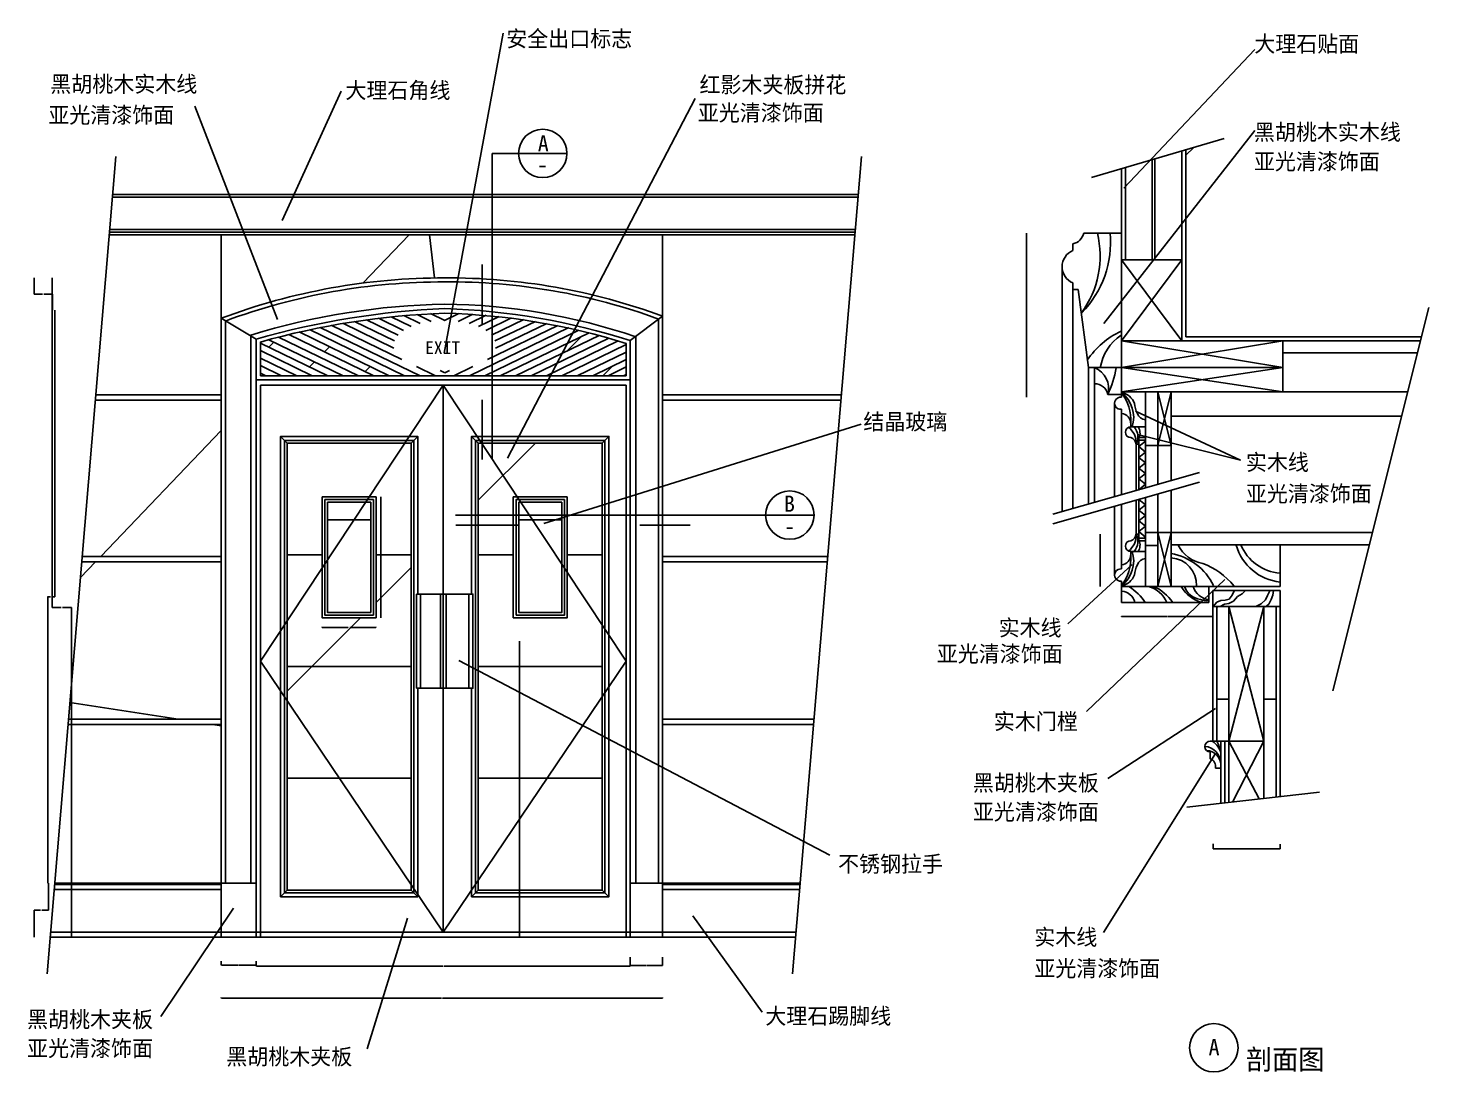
# Model space of a CAD drawing. Header units: metres. Extents: x 209 to 5416, y 225 to 6781.
# Drawn here: x 209 to 5416, y 2901 to 6781 of the extents above; entities that cross this region are included whole.
import ezdxf

# ---------------------------------------------------------------- set-up
doc = ezdxf.new("R2010")
doc.units = ezdxf.units.M
for name, color, linetype in [('2', 2, 'Continuous'), ('3', 3, 'Continuous'), ('4', 4, 'Continuous'), ('7', 7, 'Continuous'), ('BH', 3, 'Continuous'), ('DIM', 3, 'Continuous'), ('TEXT', 3, 'Continuous')]:
    doc.layers.add(name, color=color, linetype=linetype)
doc.dimstyles.get("Standard").update_dxf_attribs({"dimtxt": 2.5, "dimasz": 2.5, "dimexe": 1.25, "dimexo": 0.625, "dimtad": 1, "dimcen": 2.5, "dimazin": 3, "dimtfac": 1, "dimtmove": 0, "dimatfit": 3})

# ---------------------------------------------------------------- blocks, each defined once
blk = doc.blocks.new('BH2')
at = {"layer": 'BH'}
blk.add_lwpolyline([(0, 32), (5, 28), (0, 24), (5, 20), (0, 16), (5, 12), (0, 8), (5, 4), (0, 0)], dxfattribs=at)
blk = doc.blocks.new('*D1')
for p, q in [((3919.46, 6018.5), (3919.46, 5713.5)), ((3919.21, 5713.5), (3918.96, 5713.5)), ((3919.46, 5408.5), (3919.46, 5713.5)), ((3919.46, 5713.5), (3919.46, 5713.5)), ((3919.71, 5713.5), (3919.96, 5713.5))]:
    blk.add_line(p, q)
at = {"layer": 'Defpoints'}
for p in [(3919.46, 6018.5), (3919.46, 5713.5), (3919.46, 5408.5)]:
    blk.add_point(p, dxfattribs=at)
at = {"layer": 'DIM', "insert": (3919.46, 5714.625), "char_height": 1, "attachment_point": 5}
blk.add_mtext('120', dxfattribs=at)
blk = doc.blocks.new('*D2')
for p, q in [((308.38, 5732.1), (308.38, 4667.1)), ((292.915, 4667.1), (282.2, 4667.1)), ((282.45, 3602.1), (282.45, 4667.1)), ((308.63, 4667.1), (297.915, 4667.1))]:
    blk.add_line(p, q)
at = {"layer": 'Defpoints'}
for p in [(308.38, 5732.1), (308.38, 4667.1), (282.45, 3602.1)]:
    blk.add_point(p, dxfattribs=at)
at = {"layer": 'DIM', "insert": (295.415, 4667.1), "char_height": 1, "attachment_point": 5}
blk.add_mtext('25,93', dxfattribs=at)
blk = doc.blocks.new('*D3')
for p, q in [((2035.55, 4502.1), (2035.55, 3952.1)), ((2035.3, 3952.1), (2035.05, 3952.1)), ((2035.55, 3402.1), (2035.55, 3952.1)), ((2035.55, 3952.1), (2035.55, 3952.1)), ((2035.8, 3952.1), (2036.05, 3952.1))]:
    blk.add_line(p, q)
at = {"layer": 'Defpoints'}
for p in [(2035.55, 4502.1), (2035.55, 3952.1), (2035.55, 3402.1)]:
    blk.add_point(p, dxfattribs=at)
at = {"layer": 'DIM', "insert": (2035.55, 3953.225), "char_height": 1, "attachment_point": 5}
blk.add_mtext('0', dxfattribs=at)
blk = doc.blocks.new('*D4')
for p, q in [((299.38, 5852.1), (299.38, 4627.1)), ((332.455, 4627.1), (299.13, 4627.1)), ((370.78, 4627.1), (337.455, 4627.1)), ((370.53, 3402.1), (370.53, 4627.1))]:
    blk.add_line(p, q)
at = {"layer": 'Defpoints'}
for p in [(299.38, 5852.1), (370.53, 4627.1), (370.53, 3402.1)]:
    blk.add_point(p, dxfattribs=at)
at = {"layer": 'DIM', "insert": (334.955, 4627.1), "char_height": 1, "attachment_point": 5}
blk.add_mtext('71,15', dxfattribs=at)
blk = doc.blocks.new('*D5')
for p, q in [((1057.58, 3305.46), (1057.58, 3294.54)), ((1057.83, 3294.54), (1750.58, 3294.54)), ((1754.58, 3294.54), (2447.33, 3294.54)), ((2447.58, 3305.46), (2447.58, 3294.54))]:
    blk.add_line(p, q)
at = {"layer": 'Defpoints'}
for p in [(1057.58, 3305.46), (1057.58, 3294.54), (2447.58, 3305.46)]:
    blk.add_point(p, dxfattribs=at)
at = {"layer": 'DIM', "insert": (1752.58, 3294.54), "char_height": 1, "attachment_point": 5}
blk.add_mtext('1390', dxfattribs=at)
blk = doc.blocks.new('*D7')
for p, q in [((927.58, 3177.83), (927.58, 3175.32)), ((2567.58, 3177.83), (2567.58, 3175.32)), ((927.83, 3175.32), (1745.58, 3175.32)), ((1749.58, 3175.32), (2567.33, 3175.32))]:
    blk.add_line(p, q)
at = {"layer": 'Defpoints'}
for p in [(927.58, 3177.83), (2567.58, 3177.83), (927.58, 3175.32)]:
    blk.add_point(p, dxfattribs=at)
at = {"layer": 'DIM', "insert": (1747.58, 3175.32), "char_height": 1, "attachment_point": 5}
blk.add_mtext('1640', dxfattribs=at)
blk = doc.blocks.new('*D8')
for p, q in [((284.83, 3602.1), (284.83, 3502.1)), ((255.865, 3502.1), (231.65, 3502.1)), ((231.9, 3402.1), (231.9, 3502.1)), ((285.08, 3502.1), (260.865, 3502.1))]:
    blk.add_line(p, q)
at = {"layer": 'Defpoints'}
for p in [(284.83, 3602.1), (284.83, 3502.1), (231.9, 3402.1)]:
    blk.add_point(p, dxfattribs=at)
at = {"layer": 'DIM', "insert": (258.365, 3502.1), "char_height": 1, "attachment_point": 5}
blk.add_mtext('52,93', dxfattribs=at)
blk = doc.blocks.new('*D9')
for p, q in [((927.58, 3312.76), (927.58, 3298.17)), ((927.83, 3298.17), (991.08, 3298.17)), ((994.08, 3298.17), (1057.33, 3298.17)), ((1057.58, 3312.76), (1057.58, 3298.17))]:
    blk.add_line(p, q)
at = {"layer": 'Defpoints'}
for p in [(927.58, 3312.76), (927.58, 3298.17), (1057.58, 3312.76)]:
    blk.add_point(p, dxfattribs=at)
at = {"layer": 'DIM', "insert": (992.58, 3298.17), "char_height": 1, "attachment_point": 5}
blk.add_mtext('120', dxfattribs=at)
blk = doc.blocks.new('*D11')
for p, q in [((2447.58, 3327.03), (2447.58, 3296.27)), ((2447.83, 3296.27), (2506.08, 3296.27)), ((2509.08, 3296.27), (2567.33, 3296.27)), ((2567.58, 3327.03), (2567.58, 3296.27))]:
    blk.add_line(p, q)
at = {"layer": 'Defpoints'}
for p in [(2447.58, 3327.03), (2447.58, 3296.27), (2567.58, 3327.03)]:
    blk.add_point(p, dxfattribs=at)
at = {"layer": 'DIM', "insert": (2507.58, 3296.27), "char_height": 1, "attachment_point": 5}
blk.add_mtext('120', dxfattribs=at)
blk = doc.blocks.new('*D17')
for p, q in [((232.18, 5852.1), (232.18, 5792.1)), ((263.47, 5792.1), (231.93, 5792.1)), ((300.01, 5792.1), (268.47, 5792.1)), ((299.76, 5732.1), (299.76, 5792.1))]:
    blk.add_line(p, q)
at = {"layer": 'Defpoints'}
for p in [(232.18, 5852.1), (299.76, 5792.1), (299.76, 5732.1)]:
    blk.add_point(p, dxfattribs=at)
at = {"layer": 'DIM', "insert": (265.97, 5792.1), "char_height": 1, "attachment_point": 5}
blk.add_mtext('67,58', dxfattribs=at)
blk = doc.blocks.new('*D18')
for p, q in [((1520.89, 5038.05), (1520.89, 4813.05)), ((1520.64, 4813.05), (1520.39, 4813.05)), ((1520.89, 4588.05), (1520.89, 4813.05)), ((1520.89, 4813.05), (1520.89, 4813.05)), ((1521.14, 4813.05), (1521.39, 4813.05))]:
    blk.add_line(p, q)
at = {"layer": 'Defpoints'}
for p in [(1520.89, 5038.05), (1520.89, 4813.05), (1520.89, 4588.05)]:
    blk.add_point(p, dxfattribs=at)
at = {"layer": 'DIM', "insert": (1520.89, 4814.175), "char_height": 1, "attachment_point": 5}
blk.add_mtext('0', dxfattribs=at)
blk = doc.blocks.new('*D19')
for p, q in [((1302.63, 4555.61), (1302.63, 4552.5)), ((1302.88, 4552.5), (1399.435, 4552.5)), ((1405.435, 4552.5), (1501.99, 4552.5)), ((1502.24, 4555.61), (1502.24, 4552.5))]:
    blk.add_line(p, q)
at = {"layer": 'Defpoints'}
for p in [(1302.63, 4555.61), (1302.63, 4552.5), (1502.24, 4555.61)]:
    blk.add_point(p, dxfattribs=at)
at = {"layer": 'DIM', "insert": (1402.435, 4552.5), "char_height": 1, "attachment_point": 5}
blk.add_mtext('199,61', dxfattribs=at)
blk = doc.blocks.new('*D22')
for p, q in [((4272.33, 4594.4), (4272.33, 4593.83)), ((4272.58, 4593.83), (4441.33, 4593.83)), ((4443.33, 4593.83), (4612.08, 4593.83)), ((4612.33, 4597.51), (4612.33, 4593.83))]:
    blk.add_line(p, q)
at = {"layer": 'Defpoints'}
for p in [(4272.33, 4594.4), (4272.33, 4593.83), (4612.33, 4597.51)]:
    blk.add_point(p, dxfattribs=at)
at = {"layer": 'DIM', "insert": (4442.33, 4593.83), "char_height": 1, "attachment_point": 5}
blk.add_mtext('65', dxfattribs=at)
blk = doc.blocks.new('*D23')
for p, q in [((4193.24, 4835.17), (4193.24, 4770.17)), ((4192.99, 4770.17), (4192.74, 4770.17)), ((4193.24, 4705.17), (4193.24, 4770.17)), ((4193.24, 4770.17), (4193.24, 4770.17)), ((4193.49, 4770.17), (4193.74, 4770.17))]:
    blk.add_line(p, q)
at = {"layer": 'Defpoints'}
for p in [(4193.24, 4835.17), (4193.24, 4770.17), (4193.24, 4705.17)]:
    blk.add_point(p, dxfattribs=at)
at = {"layer": 'DIM', "insert": (4193.24, 4771.295), "char_height": 1, "attachment_point": 5}
blk.add_mtext('20', dxfattribs=at)
blk = doc.blocks.new('*D24')
for p, q in [((4193.24, 4900.17), (4193.24, 4867.67)), ((4192.99, 4867.67), (4192.74, 4867.67)), ((4193.24, 4835.17), (4193.24, 4867.67)), ((4193.24, 4867.67), (4193.24, 4867.67)), ((4193.49, 4867.67), (4193.74, 4867.67))]:
    blk.add_line(p, q)
at = {"layer": 'Defpoints'}
for p in [(4193.24, 4900.17), (4193.24, 4867.67), (4193.24, 4835.17)]:
    blk.add_point(p, dxfattribs=at)
at = {"layer": 'DIM', "insert": (4193.24, 4868.795), "char_height": 1, "attachment_point": 5}
blk.add_mtext('15', dxfattribs=at)
blk = doc.blocks.new('*D25')
for p, q in [((4613.62, 3748.42), (4613.62, 3730.39)), ((4613.87, 3730.39), (4736.975, 3730.39)), ((4738.975, 3730.39), (4862.08, 3730.39)), ((4862.33, 3747.43), (4862.33, 3730.39))]:
    blk.add_line(p, q)
at = {"layer": 'Defpoints'}
for p in [(4613.62, 3748.42), (4613.62, 3730.39), (4862.33, 3747.43)]:
    blk.add_point(p, dxfattribs=at)
at = {"layer": 'DIM', "insert": (4737.975, 3730.39), "char_height": 1, "attachment_point": 5}
blk.add_mtext('50', dxfattribs=at)

msp = doc.modelspace()

# ---------------------------------------------------------------- hatches: boundary and pattern name
at = {"layer": 'BH'}
h = msp.add_hatch(dxfattribs=at)
h.set_pattern_fill('AR-CONC', scale=50)
h.paths.add_polyline_path([(4595.65, 6353.18), (4512.33, 6328.69), (4512.33, 5633.5), (5388.21, 5633.5), (5415.57, 5742.47)])
h = msp.add_hatch(dxfattribs=at)
h.set_pattern_fill('ANSI31', scale=400)
h.paths.add_polyline_path([(4595.65, 6353.18), (4512.33, 6328.69), (4512.33, 5633.5), (5388.21, 5633.5), (5415.57, 5742.47)])
h = msp.add_hatch(dxfattribs=at)
h.set_pattern_fill('AR-CONC', scale=25)
h.paths.add_polyline_path([(4497.33, 6324.28), (4397.33, 6294.88), (4397.33, 5918.5), (4497.33, 5918.5)])
h.paths.add_polyline_path([(4387.33, 6291.94), (4287.33, 6262.55), (4287.33, 5918.5), (4387.33, 5918.5)])
h = msp.add_hatch(dxfattribs=at)
h.set_pattern_fill('AR-CONC', scale=85)
h.paths.add_polyline_path([(927.58, 6012.1), (927.58, 5702.1, -0.09), (1757.68, 5852.1, -0.09), (2567.58, 5709.54), (2567.58, 6012.1)])
h.paths.add_polyline_path([(2567.58, 5709.54), (2567.58, 5417.1), (3231.88, 5417.1), (3282, 6012.1), (2567.58, 6012.1)])
h.paths.add_polyline_path([(2567.58, 5397.1), (2567.58, 4817.1), (3181.35, 4817.1), (3230.2, 5397.1)])
h.paths.add_polyline_path([(3130.4, 4212.1), (3179.67, 4797.1), (2567.58, 4797.1), (2567.58, 4212.1)])
h.paths.add_polyline_path([(3079.02, 3602.1), (3128.71, 4192.1), (2567.58, 4192.1), (2567.58, 3602.1)])
h.paths.add_polyline_path([(308.4, 3602.1), (927.58, 3602.1), (927.58, 4192.1), (358.09, 4192.1)])
h.paths.add_polyline_path([(359.77, 4212.1), (927.58, 4212.1), (927.58, 4797.1), (409.04, 4797.1)])
h.paths.add_polyline_path([(927.58, 4817.1), (927.58, 5397.1), (459.58, 5397.1), (410.73, 4817.1)])
h.paths.add_polyline_path([(927.58, 5417.1), (927.58, 5702.1), (927.58, 6012.1), (511.37, 6012.1), (461.26, 5417.1)])
h = msp.add_hatch(dxfattribs=at)
h.set_pattern_fill('ANSI31', scale=50)
h.paths.add_polyline_path([(1706.47, 5718.61), (1757.75, 5693.69), (1810.55, 5719.3, 0.01), (1757.76, 5720.76)])
h.paths.add_polyline_path([(2331.29, 5638.44), (2294.33, 5648.3), (1963.92, 5488.05), (2021.2, 5488.05)])
h.paths.add_polyline_path([(2432.58, 5604.22), (2432.58, 5607.99), (2402.7, 5617.51), (2135.78, 5488.05), (2193.07, 5488.05)])
h.paths.add_polyline_path([(2307.64, 5488.05), (2364.93, 5488.05), (2432.58, 5520.86), (2432.58, 5548.65)])
h = msp.add_hatch(dxfattribs=at)
h.set_pattern_fill('ANSI31', scale=50)
h.paths.add_polyline_path([(1217.08, 5650.64), (1178.59, 5641.55), (1494.53, 5488.05), (1551.74, 5488.05)])
h = msp.add_hatch(dxfattribs=at)
h.set_pattern_fill('ANSI31', scale=50)
h.paths.add_polyline_path([(1322.91, 5488.05), (1380.11, 5488.05), (1103.88, 5622.26), (1072.58, 5613.53), (1072.58, 5609.67)])
h.paths.add_polyline_path([(1072.58, 5554.08), (1072.58, 5526.28), (1151.29, 5488.05), (1208.49, 5488.05)])
h = msp.add_hatch(dxfattribs=at)
h.set_pattern_fill('DOLMIT', scale=50)
h.paths.add_polyline_path([(5373.15, 5573.5), (5384.45, 5618.5), (4872.33, 5618.5), (4872.33, 5573.5)])
h = msp.add_hatch(dxfattribs=at)
h.set_pattern_fill('LINE', scale=90)
h.paths.add_polyline_path([(4407.33, 5428.5), (4362.33, 5428.5), (4362.33, 5228.5), (4407.33, 5228.5)])
h = msp.add_hatch(dxfattribs=at)
h.set_pattern_fill('DOLMIT', scale=75)
h.paths.add_polyline_path([(4457.33, 5428.5), (4457.33, 5338.5), (5314.15, 5338.5), (5336.75, 5428.5)])
h = msp.add_hatch(dxfattribs=at)
h.set_pattern_fill('ANSI32', scale=350)
h.paths.add_polyline_path([(1172.58, 5238.05), (1172.58, 4822.57), (1302.63, 4822.57), (1302.63, 5038.05), (1502.63, 5038.05), (1502.63, 4822.57), (1632.68, 4822.57), (1632.68, 5238.05)])
h = msp.add_hatch(dxfattribs=at)
h.set_pattern_fill('ANSI32', scale=350)
h.paths.add_polyline_path([(1882.68, 5238.05), (1882.68, 4822.57), (2012.73, 4822.57), (2012.73, 5038.05), (2212.73, 5038.05), (2212.73, 4822.57), (2342.78, 4822.57), (2342.78, 5238.05)])
h = msp.add_hatch(dxfattribs=at)
h.set_pattern_fill('NET', scale=120)
h.paths.add_polyline_path([(1482.63, 5018.05), (1322.63, 5018.05), (1322.63, 4608.05), (1482.63, 4608.05)])
h = msp.add_hatch(dxfattribs=at)
h.set_pattern_fill('NET', scale=120)
h.paths.add_polyline_path([(2032.73, 4608.05), (2192.73, 4608.05), (2192.73, 5018.05), (2032.73, 5018.05)])
h = msp.add_hatch(dxfattribs=at)
h.set_pattern_fill('LINE', scale=90)
h.paths.add_polyline_path([(4407.33, 4905.17), (4362.33, 4905.17), (4362.33, 4705.17), (4407.33, 4705.17)])
h = msp.add_hatch(dxfattribs=at)
h.set_pattern_fill('DOLMIT', scale=75)
h.paths.add_polyline_path([(5194.06, 4860.17), (5205.36, 4905.17), (4457.33, 4905.17), (4457.33, 4860.17)])
h = msp.add_hatch(dxfattribs=at)
h.set_pattern_fill('ANSI32', scale=350)
h.paths.add_polyline_path([(1502.63, 4588.05), (1302.63, 4588.05), (1302.63, 4822.57), (1172.58, 4822.57), (1172.58, 4407.57), (1632.68, 4407.57), (1632.68, 4822.57), (1502.63, 4822.57)])
h = msp.add_hatch(dxfattribs=at)
h.set_pattern_fill('ANSI32', scale=350)
h.paths.add_polyline_path([(2012.73, 4588.05), (2012.73, 4822.57), (1882.68, 4822.57), (1882.68, 4407.57), (2342.78, 4407.57), (2342.78, 4822.57), (2212.73, 4822.57), (2212.73, 4588.05)])
h = msp.add_hatch(dxfattribs=at)
h.set_pattern_fill('DOLMIT', scale=75)
h.paths.add_polyline_path([(4672.33, 4630.17), (4627.33, 4630.17), (4627.33, 4130.17), (4672.33, 4130.17)])
h.paths.add_polyline_path([(4847.33, 4630.17), (4802.33, 4630.17), (4802.33, 3917.57), (4847.33, 3922.7)])
h.paths.add_polyline_path([(4657.33, 3901.04), (4672.33, 3902.75), (4672.33, 4130.17), (4657.33, 4130.17)])
h = msp.add_hatch(dxfattribs=at)
h.set_pattern_fill('ANSI32', scale=350)
h.paths.add_polyline_path([(1632.68, 4407.57), (1172.58, 4407.57), (1172.58, 3992.57), (1632.68, 3992.57)])
h = msp.add_hatch(dxfattribs=at)
h.set_pattern_fill('ANSI32', scale=350)
h.paths.add_polyline_path([(1882.68, 3992.57), (2342.78, 3992.57), (2342.78, 4407.57), (1882.68, 4407.57)])
h = msp.add_hatch(dxfattribs=at)
h.set_pattern_fill('ANSI32', scale=350)
h.paths.add_polyline_path([(1172.58, 3992.57), (1172.58, 3577.1), (1632.68, 3577.1), (1632.68, 3992.57)])
h = msp.add_hatch(dxfattribs=at)
h.set_pattern_fill('ANSI32', scale=350)
h.paths.add_polyline_path([(1882.68, 3992.57), (1882.68, 3577.1), (2342.78, 3577.1), (2342.78, 3992.57)])

# ---------------------------------------------------------------- linework, layer by layer
at = {"layer": '2'}
for p, q in [((4497.33, 6324.28), (4497.33, 5618.5)), ((4497.33, 5618.5), (5384.45, 5618.5)), ((291.55, 3402.1), (3062.18, 3402.1)), ((291.55, 3402.1), (3062.18, 3402.1)), ((291.55, 3402.1), (3062.18, 3402.1))]:
    msp.add_line(p, q, dxfattribs=at)
at = {"layer": '3'}
for p, q in [((535.86, 6302.79), (280.02, 3265.21)), ((3306.48, 6302.79), (3050.65, 3265.21)), ((4512.33, 6328.69), (4512.33, 5633.5)), ((4512.33, 6328.69), (4512.33, 5633.5)), ((4287.33, 5918.5), (4287.33, 6262.55)), ((4387.33, 5918.5), (4387.33, 6291.94)), ((4397.33, 5918.5), (4397.33, 6294.88)), ((524.01, 6152.1), (3293.79, 6152.1)), ((511.37, 6032.1), (3283.68, 6032.1)), ((511.37, 6022.1), (3282.84, 6022.1)), ((927.58, 5702.1), (927.58, 6012.1)), ((2567.58, 5709.54), (2567.58, 6012.1)), ((4052.33, 5893.5), (4052.33, 4983.45)), ((4092.33, 5808.5), (4092.33, 4994.79)), ((5415.57, 5742.47), (5057.72, 4317.11)), ((1057.58, 5624.69), (927.58, 5702.1)), ((2447.58, 5618.77), (2567.58, 5709.54)), ((4512.33, 5633.5), (5388.21, 5633.5)), ((4512.33, 5633.5), (5388.21, 5633.5)), ((2432.58, 5488.05), (1072.58, 5488.05)), ((4149.71, 5518.5), (4149.71, 5011.06)), ((461.26, 5417.1), (927.58, 5417.1)), ((1072.58, 4427.57), (1752.58, 5453.05)), ((2432.58, 5453.05), (1072.58, 5453.05)), ((1752.58, 5453.05), (2432.58, 4427.57)), ((3231.88, 5417.1), (2567.58, 5417.1)), ((4172.33, 5458.5), (4172.33, 5017.47)), ((4457.33, 5428.5), (4407.33, 5228.5)), ((4457.33, 5228.5), (4407.33, 5428.5)), ((4407.33, 5428.5), (4407.33, 5228.5)), ((459.58, 5397.1), (927.58, 5397.1)), ((3230.2, 5397.1), (2567.58, 5397.1)), ((4247.33, 5386), (4247.33, 5038.74)), ((4272.33, 5363.5), (4272.33, 5348.5)), ((4272.33, 5348.5), (4272.33, 5045.83)), ((1172.58, 5238.05), (1147.58, 5263.05)), ((1632.68, 5238.05), (1657.68, 5263.05)), ((1882.68, 5238.05), (1857.68, 5263.05)), ((2342.78, 5238.05), (2367.78, 5263.05)), ((4307.33, 5308.5), (4307.33, 5298.5)), ((4337.33, 5248.5), (4362.33, 5248.5)), ((4017.41, 4973.54), (4562.81, 5128.19)), ((4017.41, 4938.54), (4562.81, 5093.19)), ((4247.33, 4747.67), (4247.33, 5003.74)), ((4272.33, 4785.17), (4272.33, 5010.83)), ((4407.33, 4705.17), (4407.33, 4905.17)), ((409.04, 4797.1), (927.58, 4797.1)), ((410.73, 4817.1), (927.58, 4817.1)), ((1302.63, 4822.57), (1172.58, 4822.57)), ((1632.68, 4822.57), (1502.63, 4822.57)), ((1882.68, 4822.57), (2012.73, 4822.57)), ((2212.73, 4822.57), (2342.78, 4822.57)), ((3181.35, 4817.1), (2567.58, 4817.1)), ((3179.67, 4797.1), (2567.58, 4797.1)), ((4307.33, 4825.17), (4307.33, 4835.17)), ((1752.58, 3420.1), (1072.58, 4427.57)), ((2432.58, 4427.57), (1752.58, 3420.1)), ((1632.68, 4407.57), (1172.58, 4407.57)), ((1882.68, 4407.57), (2342.78, 4407.57)), ((358.09, 4192.1), (927.58, 4192.1)), ((359.77, 4212.1), (927.58, 4212.1)), ((3130.4, 4212.1), (2567.58, 4212.1)), ((3128.71, 4192.1), (2567.58, 4192.1)), ((4657.33, 4130.17), (4657.33, 3901.04)), ((1632.68, 3992.57), (1172.58, 3992.57)), ((1882.68, 3992.57), (2342.78, 3992.57)), ((4515.73, 3884.9), (5008.36, 3941.06)), ((308.4, 3602.1), (927.58, 3602.1)), ((308.4, 3597.1), (927.58, 3597.1)), ((2567.58, 3602.1), (3079.02, 3602.1)), ((2567.58, 3597.1), (3078.6, 3597.1)), ((308.4, 3579.1), (927.58, 3579.1)), ((1172.58, 3577.1), (1147.58, 3552.1)), ((1632.68, 3577.1), (1657.68, 3552.1)), ((1882.68, 3577.1), (1857.68, 3552.1)), ((2342.78, 3577.1), (2367.78, 3552.1)), ((2567.58, 3579.1), (3077.08, 3579.1)), ((291.55, 3420.1), (3063.69, 3420.1)), ((291.55, 3420.1), (3063.69, 3420.1))]:
    msp.add_line(p, q, dxfattribs=at)
for points in [[(2552.58, 3602.1), (2552.58, 5699.01, 0.09), (1757.68, 5837.1, 0.09), (942.58, 5691.67), (942.58, 3602.1)], [(2467.58, 3602.1), (2467.58, 5633.05, 0.08), (1757.37, 5754.32, 0.07), (1037.58, 5639.49), (1037.58, 3602.1)], [(2432.58, 5488.05), (2432.58, 5607.99, 0.07), (1757.76, 5720.76, 0.06), (1072.58, 5613.53), (1072.58, 5488.05)]]:
    msp.add_lwpolyline(points, format="xyb", dxfattribs=at)
for points in [[(1072.58, 5453.05), (1072.58, 3402.1)], [(1072.58, 5453.05), (1072.58, 5448.05)], [(2432.58, 3402.1), (2432.58, 5453.05)], [(2432.58, 5448.05), (2432.58, 5453.05)], [(1667.68, 4327.1), (1667.68, 4677.1)], [(1742.68, 4327.1), (1742.68, 4677.1)], [(1762.68, 4327.1), (1762.68, 4677.1)], [(1847.68, 4327.1), (1847.68, 4677.1)]]:
    msp.add_lwpolyline(points, dxfattribs=at)
for points in [[(1642.68, 3567.1), (1642.68, 5248.05), (1162.58, 5248.05), (1162.58, 3567.1)], [(1632.68, 3577.1), (1632.68, 5238.05), (1172.58, 5238.05), (1172.58, 3577.1)], [(1872.68, 3567.1), (1872.68, 5248.05), (2352.78, 5248.05), (2352.78, 3567.1)], [(1882.68, 3577.1), (1882.68, 5238.05), (2342.78, 5238.05), (2342.78, 3577.1)], [(1492.63, 4598.05), (1312.63, 4598.05), (1312.63, 5028.05), (1492.63, 5028.05)], [(1482.63, 4608.05), (1322.63, 4608.05), (1322.63, 5018.05), (1482.63, 5018.05)], [(2022.73, 4598.05), (2202.73, 4598.05), (2202.73, 5028.05), (2022.73, 5028.05)], [(2032.73, 4608.05), (2192.73, 4608.05), (2192.73, 5018.05), (2032.73, 5018.05)]]:
    msp.add_lwpolyline(points, close=True, dxfattribs=at)
for centre, radius, start, end in [((4251.71, 5237.5), 76.18, 359.98, 50.5), ((4276.47, 5259.54), 57.63, 333.15, 41.85), ((4303.53, 5274.36), 38.3, 334.42, 37.01)]:
    msp.add_arc(centre, radius, start, end, dxfattribs=at)
at = {"layer": '4'}
for p, q in [((4272.33, 6018.5), (4272.33, 6258.14)), ((524.01, 6162.1), (3294.63, 6162.1)), ((511.37, 6012.1), (3282, 6012.1)), ((4132.33, 6018.5), (4272.33, 6018.5)), ((4092.33, 5953.5), (4092.33, 5978.5)), ((4092.33, 5808.5), (4092.33, 5833.5)), ((4112.33, 5808.5), (4092.33, 5808.5)), ((4149.71, 5518.5), (4112.33, 5808.5)), ((4172.33, 5518.5), (4149.71, 5518.5)), ((4172.33, 5458.5), (4172.33, 5518.5)), ((4272.33, 5418.5), (4272.33, 5408.5)), ((4327.33, 5233.5), (4327.33, 5061.42)), ((4327.33, 4900.17), (4327.33, 5026.42)), ((4862.33, 4860.17), (5194.06, 4860.17)), ((4862.33, 4705.17), (4862.33, 4860.17)), ((4272.33, 4770.17), (4272.33, 4785.17)), ((4272.33, 4645.17), (4272.33, 4725.17)), ((4597.33, 4705.17), (4862.33, 4705.17)), ((4862.33, 4705.17), (4597.33, 4705.17)), ((4597.33, 4705.17), (4597.33, 4645.17)), ((4612.33, 4690.17), (4612.33, 4130.17)), ((4862.33, 4690.17), (4612.33, 4690.17)), ((4862.33, 4690.17), (4862.33, 3924.41)), ((4272.33, 4645.17), (4597.33, 4645.17)), ((4642.33, 4030.17), (4642.33, 3899.33)), ((927.58, 3602.1), (1057.58, 3602.1)), ((2567.58, 3602.1), (2447.58, 3602.1))]:
    msp.add_line(p, q, dxfattribs=at)
for points in [[(4092.33, 5953.5, 0.67), (4092.33, 5833.5, 0.67)], [(2567.58, 3402.1), (2567.58, 5709.54, 0.09), (1757.68, 5852.1, 0.09), (927.58, 5702.1), (927.58, 3402.1)], [(4307.33, 4875.17, 1), (4307.33, 4835.17, 1)], [(4272.33, 4770.17, 1.11), (4272.33, 4725.17, 1.11)], [(4602.33, 4130.17, 1), (4602.33, 4090.17), (4602.33, 4065.17, -0.35), (4622.33, 4030.17), (4642.33, 4030.17)]]:
    msp.add_lwpolyline(points, format="xyb", dxfattribs=at)
msp.add_lwpolyline([(4272.33, 5418.5), (4222.33, 5418.5)], dxfattribs=at)
for centre, radius, start, end in [((4081.75, 6029.09), 51.68, 281.82, 348.18), ((4173.72, 5408.98), 49.54, 11.08, 91.6), ((4269.96, 5386), 22.63, 83.97, 276.03), ((4268.89, 5310.18), 38.48, 357.51, 84.86), ((4307.33, 5278.5), 20, 90, 270), ((4299.58, 5231.8), 27.81, 3.51, 73.81), ((4299.58, 4901.88), 27.81, 286.19, 356.49), ((4268.89, 4823.5), 38.48, 275.14, 2.49)]:
    msp.add_arc(centre, radius, start, end, dxfattribs=at)
at = {"layer": '7'}
for p, q in [((4272.33, 6018.5), (4272.33, 5918.5)), ((4272.33, 5918.5), (4497.33, 5918.5)), ((4272.33, 5918.5), (4272.33, 5618.5)), ((4272.33, 5618.5), (4272.33, 5418.5)), ((4497.33, 5618.5), (4272.33, 5618.5)), ((4872.33, 5428.5), (4872.33, 5618.5)), ((4872.33, 5573.5), (5373.15, 5573.5)), ((2447.58, 5473.05), (1057.58, 5473.05)), ((4172.33, 5518.5), (4872.33, 5518.5)), ((4272.33, 5428.5), (5336.75, 5428.5)), ((4362.33, 5428.5), (4362.33, 5071.35)), ((4457.33, 5428.5), (4457.33, 5228.5)), ((4457.33, 5338.5), (5314.15, 5338.5)), ((4307.33, 5298.5), (4362.33, 5298.5)), ((4337.33, 5258.5), (4362.33, 5258.5)), ((4337.33, 5258.5), (4337.33, 5064.26)), ((4327.33, 5233.5), (4337.33, 5233.5)), ((4362.33, 5228.5), (4457.33, 5228.5)), ((4407.33, 5228.5), (4407.33, 5084.11)), ((4457.33, 5228.5), (4457.33, 5098.28)), ((4457.33, 4905.17), (4457.33, 5063.28)), ((4337.33, 4875.17), (4337.33, 5029.26)), ((4362.33, 4705.17), (4362.33, 5036.35)), ((4407.33, 4905.17), (4407.33, 5049.11)), ((4327.33, 4900.17), (4337.33, 4900.17)), ((4362.33, 4905.17), (4457.33, 4905.17)), ((4457.33, 4905.17), (5205.36, 4905.17)), ((4457.33, 4705.17), (4457.33, 4905.17)), ((4337.33, 4885.17), (4362.33, 4885.17)), ((4337.33, 4875.17), (4362.33, 4875.17)), ((4457.33, 4860.17), (4862.33, 4860.17)), ((4307.33, 4835.17), (4362.33, 4835.17)), ((4597.33, 4705.17), (4272.33, 4705.17)), ((1757.68, 4677.1), (1652.68, 4677.1)), ((4612.33, 4630.17), (4862.33, 4630.17)), ((4627.33, 4630.17), (4627.33, 4130.17)), ((4672.33, 4630.17), (4672.33, 3902.75)), ((4802.33, 4630.17), (4802.33, 3917.57)), ((4847.33, 4630.17), (4847.33, 3922.7)), ((1757.68, 4327.1), (1652.68, 4327.1)), ((4802.33, 4130.17), (4602.33, 4130.17)), ((4642.33, 4030.17), (4642.33, 4130.17))]:
    msp.add_line(p, q, dxfattribs=at)
msp.add_lwpolyline([(2447.58, 3402.1), (2447.58, 5618.77, 0.07), (1758.72, 5737.77, 0.06), (1057.58, 5624.69), (1057.58, 3402.1)], format="xyb", dxfattribs=at)
for points in [[(1752.58, 5453.05), (1752.58, 3420.1)], [(1657.68, 4677.1), (1657.68, 5263.05), (1147.58, 5263.05), (1147.58, 3552.1), (1657.68, 3552.1), (1657.68, 4327.1)], [(1857.68, 4677.1), (1857.68, 5263.05), (2367.78, 5263.05), (2367.78, 3552.1), (1857.68, 3552.1), (1857.68, 4327.1)], [(1652.68, 4327.1), (1652.68, 4677.1)], [(1757.68, 4327.1), (1862.68, 4327.1), (1862.68, 4677.1), (1757.68, 4677.1)]]:
    msp.add_lwpolyline(points, dxfattribs=at)
for points in [[(1502.63, 4588.05), (1302.63, 4588.05), (1302.63, 5038.05), (1502.63, 5038.05)], [(2012.73, 4588.05), (2212.73, 4588.05), (2212.73, 5038.05), (2012.73, 5038.05)]]:
    msp.add_lwpolyline(points, close=True, dxfattribs=at)
at = {"layer": 'BH'}
for p, q in [((4161.21, 6225.48), (4654.39, 6370.44)), ((4497.33, 5918.5), (4272.33, 5618.5)), ((4497.33, 5618.5), (4272.33, 5918.5)), ((1598.82, 5548.55), (1336.35, 5676.08)), ((1568.68, 5590.99), (1378.65, 5683.32)), ((1570.85, 5617.73), (1422.55, 5689.79)), ((1584.17, 5639.06), (1466.63, 5696.16)), ((1605.18, 5656.64), (1511.88, 5701.97)), ((1632.74, 5671.05), (1558.38, 5707.18)), ((1666.64, 5682.37), (1606.23, 5711.72)), ((1707.61, 5690.26), (1655.55, 5715.56)), ((1758.27, 5693.44), (1704.97, 5719.34)), ((1757.23, 5693.44), (1810.55, 5719.3)), ((1807.89, 5690.23), (1862.44, 5716.68)), ((1848.89, 5682.33), (1912.26, 5713.06)), ((1882.78, 5670.98), (1960.23, 5708.54)), ((1910.32, 5656.55), (2006.53, 5703.21)), ((1916.58, 5548.44), (2177.8, 5675.14)), ((1931.3, 5638.94), (2051.32, 5697.15)), ((1944.56, 5617.59), (2094.72, 5690.42)), ((1946.75, 5590.86), (2136.85, 5683.06)), ((1437.32, 5488.05), (1140.45, 5632.28)), ((1494.53, 5488.05), (1177.97, 5641.85)), ((1551.74, 5488.05), (1216.28, 5651.03)), ((1608.94, 5488.05), (1255.41, 5659.81)), ((1666.02, 5488.11), (1295.42, 5668.17)), ((1849.34, 5488.05), (2218.45, 5667.07)), ((1906.63, 5488.05), (2256.47, 5657.72)), ((1963.92, 5488.05), (2294.33, 5648.3)), ((2021.2, 5488.05), (2331.29, 5638.44)), ((2078.49, 5488.05), (2367.4, 5628.17)), ((1322.91, 5488.05), (1072.58, 5609.67)), ((1265.7, 5488.05), (1072.58, 5581.87)), ((1380.11, 5488.05), (1103.68, 5622.36)), ((2135.78, 5488.05), (2402.7, 5617.51)), ((2193.07, 5488.05), (2432.58, 5604.22)), ((2250.35, 5488.05), (2432.58, 5576.43)), ((4872.33, 5618.5), (4272.33, 5518.5)), ((4872.33, 5518.5), (4272.33, 5618.5)), ((1208.49, 5488.05), (1072.58, 5554.08)), ((1151.29, 5488.05), (1072.58, 5526.28)), ((1723.31, 5488.07), (1652.85, 5522.3)), ((1792.05, 5488.05), (1862.53, 5522.23)), ((2307.64, 5488.05), (2432.58, 5548.65)), ((2364.93, 5488.05), (2432.58, 5520.86)), ((1093.14, 5488.5), (1072.58, 5498.49)), ((1757.69, 5499.16), (1740.38, 5507.57)), ((1757.68, 5499.16), (1774.99, 5507.56)), ((2422.22, 5488.05), (2432.58, 5493.08)), ((4872.33, 5518.5), (4272.33, 5428.5)), ((4272.33, 5518.5), (4872.33, 5428.5)), ((4457.33, 4905.17), (4407.33, 4705.17)), ((4457.33, 4705.17), (4407.33, 4905.17)), ((4684.37, 4673.13), (4691, 4688.6)), ((4691, 4688.6), (4693.21, 4689.71)), ((4720.84, 4677.55), (4733, 4688.6)), ((4824.75, 4688.6), (4815.91, 4672.03)), ((4838.01, 4689.71), (4834.7, 4673.13)), ((4613.62, 4631.16), (4626.89, 4646.62)), ((4626.89, 4646.62), (4642.36, 4653.25)), ((4639.05, 4631.16), (4655.63, 4639.99)), ((4642.36, 4653.25), (4657.84, 4654.36)), ((4655.63, 4639.99), (4672.21, 4642.2)), ((4657.84, 4654.36), (4673.31, 4657.67)), ((4672.21, 4642.2), (4688.79, 4651.04)), ((4673.31, 4657.67), (4684.37, 4673.13)), ((4688.79, 4651.04), (4704.26, 4667.61)), ((4704.26, 4667.61), (4720.84, 4677.55)), ((4791.59, 4641.1), (4775.01, 4632.26)), ((4808.17, 4655.46), (4791.59, 4641.1)), ((4815.91, 4672.03), (4808.17, 4655.46)), ((4820.33, 4639.99), (4808.17, 4630.05)), ((4829.17, 4656.56), (4820.33, 4639.99)), ((4834.7, 4673.13), (4829.17, 4656.56)), ((4802.33, 4630.17), (4672.33, 4130.17)), ((4802.33, 4130.17), (4672.33, 4630.17)), ((4775.01, 4632.26), (4767.27, 4631.16)), ((4783.97, 3915.48), (4672.33, 4130.17)), ((4802.33, 4130.17), (4684.82, 3904.17))]:
    msp.add_line(p, q, dxfattribs=at)
for points in [[(4272.43, 5427.49, -0.24), (4321.66, 5385.64, 0.1), (4331.85, 5348.32, 0.17)], [(4334.11, 4836.26, 0.28), (4338.07, 4875.85, 0.28)], [(4690.54, 4707.06, 0.13), (4575.01, 4790.92, -0.24), (4483.81, 4858.98)], [(4272.43, 4708.44, 0.32), (4312.61, 4835.13, 0.32)], [(4361.84, 4809.11, 0.29), (4331.85, 4785.36, 0.29)], [(4272.43, 4706.18, 0.24), (4321.66, 4748.03, -0.1), (4331.85, 4785.36, -0.17)]]:
    msp.add_lwpolyline(points, format="xyb", dxfattribs=at)
for points in [[(4357.73, 5248.5), (4362.33, 5244.82), (4337.33, 5224.82)], [(4337.33, 4908.85), (4362.33, 4928.85), (4337.33, 4948.85), (4362.33, 4968.85), (4337.33, 4988.85), (4362.33, 5008.85), (4337.33, 5028.85), (4338.12, 5029.48)], [(4357.73, 4885.17), (4362.33, 4888.85), (4337.33, 4908.85)]]:
    msp.add_lwpolyline(points, dxfattribs=at)
for centre, radius, start, end in [((3835.51, 5933.61), 357.9, 323.82, 13.72), ((3858.24, 5984.09), 373.84, 315.55, 5.29), ((4404.55, 5371.93), 311.97, 115.29, 146.01), ((4370.08, 5490.45), 178.11, 123.4, 171.06), ((4140.79, 5440.23), 84.39, 345.08, 68.05), ((3863.62, 5586.14), 395.95, 334.95, 350.07), ((4147.34, 5324.49), 160.61, 355.78, 38.85), ((4203.44, 5333.64), 114.67, 342.18, 53.01), ((4365.71, 5360.26), 35.9, 199.43, 263.82), ((4251.71, 4896.18), 76.18, 309.5, 0.02), ((4276.47, 4874.14), 57.63, 318.15, 26.85), ((4882.23, 4911.16), 190.47, 195.9, 264), ((4876.23, 4927.65), 173.78, 202.84, 265.31), ((4147.34, 4809.18), 160.61, 321.15, 4.22), ((4416.83, 4610.8), 220.98, 26.17, 79.44), ((4450.22, 4710.26), 101.74, 358.19, 85.99), ((4269.73, 4633.95), 53.91, 11.99, 86.1), ((4177.34, 4515.27), 225.79, 34.91, 56.94), ((4345.34, 4604.04), 104.95, 23.06, 74.45), ((4333.93, 4562.92), 153.22, 32.46, 68.17), ((4610.32, 4774.97), 135.28, 211.39, 253.69), ((4576.81, 4730.84), 74.89, 200.06, 261.6), ((4604.35, 4725.2), 68.79, 197.51, 264.29), ((4588.16, 4709.2), 56.98, 246.97, 278.79), ((4567.84, 4066.75), 76.79, 14.03, 54.85), ((4472.12, 4051.06), 174.15, 12.21, 27.11), ((4577.53, 4047.04), 64.11, 359.38, 84.79), ((4586.7, 4040.61), 55.28, 2.57, 86.42)]:
    msp.add_arc(centre, radius, start, end, dxfattribs=at)
at = {"layer": 'DIM'}
for p, q in [((1933.71, 6314.53), (1933.71, 5177.44)), ((1798.28, 4970.53), (2950.48, 4970.53))]:
    msp.add_line(p, q, dxfattribs=at)
for points in [[(1933.71, 6314.53), (2212.2, 6314.53)], [(1896.94, 5679.97), (1896.94, 5901.13)], [(1896.94, 5177.41), (1896.94, 5398.56)], [(2950.48, 4970.53), (3130.48, 4970.53)], [(1799.43, 4932.53), (2034.92, 4932.53)], [(2482.75, 4932.53), (2669.39, 4932.53)]]:
    msp.add_lwpolyline(points, dxfattribs=at)
for centre in [(2122.2, 6314.53), (3040.48, 4970.53)]:
    msp.add_circle(centre, 90, dxfattribs=at)
at = {"layer": 'TEXT'}
msp.add_circle((4616.18, 2990.82), 90, dxfattribs=at)

# ---------------------------------------------------------------- block references
at = {"layer": 'BH', "xscale": 5, "yscale": 5, "zscale": 5}
msp.add_blockref('BH2', (4337.33, 5064.82), dxfattribs=at)

# ---------------------------------------------------------------- texts
at = {"layer": 'DIM'}
for s, p in [('A', (2103.6, 6321.75)), ('-', (2101.11, 6242.67)), ('B', (3018.38, 4982.8)), ('-', (3019.39, 4898.67)), ('A', (4596.51, 2962.99))]:
    msp.add_text(s, height=60, dxfattribs=at).set_placement(p)
at = {"layer": 'TEXT'}
for s, height, p in [('安全出口标志', 60, (1986.34, 6710.96)), ('大理石贴面', 60, (4766.46, 6691.83)), ('黑胡桃木实木线', 60, (292.06, 6542.32)), ('大理石角线', 60, (1388.86, 6519.13)), ('红影木夹板拼花', 60, (2704.43, 6539.88)), ('亚光清漆饰面', 60, (284.66, 6427.37)), ('亚光清漆饰面', 60, (2698.51, 6435.57)), ('黑胡桃木实木线', 60, (4765.07, 6363.72)), ('亚光清漆饰面', 60, (4765.07, 6254.29)), ('EXIT', 48, (1684.77, 5568.74)), ('结晶玻璃', 60, (3313.39, 5287.32)), ('实木线', 60, (4735.18, 5136.67)), ('亚光清漆饰面', 60, (4735.18, 5020.19)), ('实木线', 60, (3816.24, 4521.65)), ('亚光清漆饰面', 60, (3586.59, 4424.82)), ('实木门樘', 60, (3798.44, 4173.86)), ('黑胡桃木夹板', 60, (3720.67, 3945.25)), ('亚光清漆饰面', 60, (3720.67, 3837.57)), ('不锈钢拉手', 60, (3219.54, 3644.02)), ('实木线', 60, (3948.89, 3372.02)), ('亚光清漆饰面', 60, (3948.89, 3255.55)), ('黑胡桃木夹板', 60, (205.71, 3066.37)), ('大理石踢脚线', 60, (2949.15, 3078.89)), ('亚光清漆饰面', 60, (205.71, 2958.69)), ('黑胡桃木夹板', 60, (946.03, 2927.71)), ('剖面图', 75, (4734.76, 2909.75))]:
    msp.add_text(s, height=height, dxfattribs=at).set_placement(p)

# ---------------------------------------------------------------- dimensions: what is measured, and where the dimension line sits
at = {"layer": 'DIM'}
for base, p1, p2, text, picture, middle in [((3919.46, 5713.5), (3919.46, 6018.5), (3919.46, 5408.5), '120', '*D1', (3919.46, 5714.625)), ((4193.24, 4867.67), (4193.24, 4900.17), (4193.24, 4835.17), '15', '*D24', (4193.24, 4868.795)), ((4193.24, 4770.17), (4193.24, 4835.17), (4193.24, 4705.17), '20', '*D23', (4193.24, 4771.295)), ((4272.33, 4593.83), (4272.33, 4594.4), (4612.33, 4597.51), '65', '*D22', (4442.33, 4593.83)), ((4613.62, 3730.39), (4613.62, 3748.42), (4862.33, 3747.43), '50', '*D25', (4737.975, 3730.39)), ((927.58, 3298.17), (927.58, 3312.76), (1057.58, 3312.76), '120', '*D9', (992.58, 3298.17))]:
    dim = msp.add_linear_dim(base=base, p1=p1, p2=p2, text=text, dimstyle='Standard', dxfattribs=at)
    dim.commit()
    dim.dimension.update_dxf_attribs({"geometry": picture, "text_midpoint": middle})
for base, p1, p2, picture, middle in [((299.76, 5792.1), (299.76, 5732.1), (232.18, 5852.1), '*D17', (265.97, 5792.1)), ((370.53, 4627.1), (370.53, 3402.1), (299.38, 5852.1), '*D4', (334.955, 4627.1)), ((308.38, 4667.1), (308.38, 5732.1), (282.45, 3602.1), '*D2', (295.415, 4667.1)), ((1520.89, 4813.05), (1520.89, 4588.05), (1520.89, 5038.05), '*D18', (1520.89, 4814.175)), ((1302.63, 4552.5), (1302.63, 4555.61), (1502.24, 4555.61), '*D19', (1402.435, 4552.5)), ((2035.55, 3952.1), (2035.55, 3402.1), (2035.55, 4502.1), '*D3', (2035.55, 3953.225)), ((284.83, 3502.1), (284.83, 3602.1), (231.9, 3402.1), '*D8', (258.365, 3502.1)), ((1057.58, 3294.54), (1057.58, 3305.46), (2447.58, 3305.46), '*D5', (1752.58, 3294.54)), ((2447.58, 3296.27), (2447.58, 3327.03), (2567.58, 3327.03), '*D11', (2507.58, 3296.27)), ((927.58, 3175.32), (927.58, 3177.83), (2567.58, 3177.83), '*D7', (1747.58, 3175.32))]:
    dim = msp.add_linear_dim(base=base, p1=p1, p2=p2, dimstyle='Standard', dxfattribs=at)
    dim.commit()
    dim.dimension.update_dxf_attribs({"geometry": picture, "text_midpoint": middle})

# ---------------------------------------------------------------- leaders
at = {"layer": 'TEXT'}
for points in [[(1755.53, 5571.73), (1974.67, 6761.27)], [(4281.02, 6185.94), (4768.64, 6701.26)], [(1153.37, 6065.84), (1372.51, 6546.19)], [(1990.86, 5182.55), (2688.32, 6518.86)], [(1136.09, 5697.84), (828.87, 6490.59)], [(4207.17, 5682.9), (4768.64, 6399.5)], [(4325.49, 5356.18), (4714.89, 5174.19)], [(2125.98, 4939.53), (3305.99, 5308.56)], [(4332.09, 5270.5), (4714.89, 5174.19)], [(4312.82, 4787.37), (4073.78, 4566.76)], [(4656.66, 4730.83), (4142.7, 4240.46)], [(1810.71, 4429.68), (3188.89, 3706.42)], [(4622.37, 4252.27), (4221.96, 3991.56)], [(4622.37, 4085.01), (4206.06, 3419.08)], [(972.73, 3509.66), (703.07, 3107.51)], [(1619.49, 3472.2), (1469.19, 2986.95)], [(2679.72, 3481.71), (2938.03, 3123.29)]]:
    msp.add_leader(points, dimstyle='Standard', dxfattribs=at)

doc.saveas('drawing.dxf')
